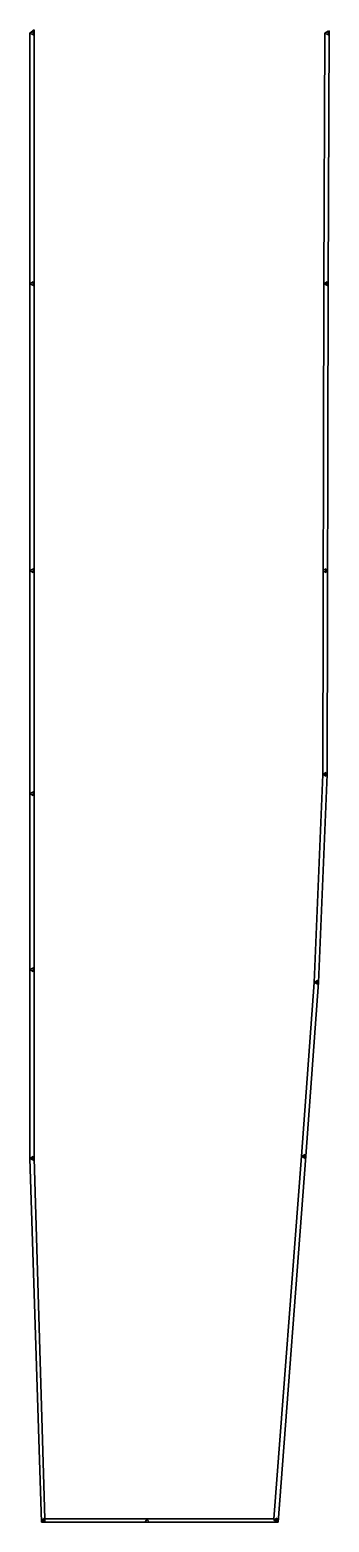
# Model space of a CAD drawing. Extents: x 2.3 to 5.1, y -18.2 to -4.2.
import ezdxf

# ---------------------------------------------------------------- set-up
doc = ezdxf.new("R2010")
doc.units = 0
doc.layers.add('RAILINGS2', color=5, linetype='CONTINUOUS')

msp = doc.modelspace()

# ---------------------------------------------------------------- linework, layer by layer
at = {"layer": 'RAILINGS2'}
for points in [[(2.28, -4.26, 3.9), (2.28, -14.81, 3.9), (2.32, -14.81, 3.9), (2.32, -4.23, 3.9)], [(2.32, -4.23, 3.9), (2.32, -14.81, 3.9), (2.28, -14.81, 3.9), (2.28, -4.26, 3.9)], [(2.28, -4.26, 2.9), (2.31, -4.243, 2.9), (2.31, -4.243, 3.9), (2.28, -4.26, 3.9)], [(2.31, -4.277, 2.9), (2.28, -4.26, 2.9), (2.28, -4.26, 3.9), (2.31, -4.277, 3.9)], [(2.31, -4.243, 2.9), (2.31, -4.277, 2.9), (2.31, -4.277, 3.9), (2.31, -4.243, 3.9)], [(5.05, -4.26, 3.9), (5.04, -6.61, 3.9), (5.08, -6.61, 3.9), (5.09, -4.24, 3.9)], [(5.09, -4.24, 3.9), (5.08, -6.61, 3.9), (5.04, -6.61, 3.9), (5.05, -4.26, 3.9)], [(5.05, -4.26, 2.9), (5.08, -4.243, 2.9), (5.08, -4.243, 3.9), (5.05, -4.26, 3.9)], [(5.08, -4.277, 2.9), (5.05, -4.26, 2.9), (5.05, -4.26, 3.9), (5.08, -4.277, 3.9)], [(5.08, -4.243, 2.9), (5.08, -4.277, 2.9), (5.08, -4.277, 3.9), (5.08, -4.243, 3.9)], [(2.28, -6.61, 2.93), (2.31, -6.593, 2.93), (2.31, -6.593, 3.9), (2.28, -6.61, 3.9)], [(2.31, -6.627, 2.93), (2.28, -6.61, 2.93), (2.28, -6.61, 3.9), (2.31, -6.627, 3.9)], [(2.31, -6.593, 2.93), (2.31, -6.627, 2.93), (2.31, -6.627, 3.9), (2.31, -6.593, 3.9)], [(5.08, -6.61, 3.9), (5.07, -11.21, 3.9), (5.03, -11.21, 3.9), (5.04, -6.61, 3.9)], [(5.04, -6.61, 3.9), (5.03, -11.21, 3.9), (5.07, -11.21, 3.9), (5.08, -6.61, 3.9)], [(5.04, -6.61, 2.93), (5.07, -6.593, 2.93), (5.07, -6.593, 3.9), (5.04, -6.61, 3.9)], [(5.07, -6.627, 2.93), (5.04, -6.61, 2.93), (5.04, -6.61, 3.9), (5.07, -6.627, 3.9)], [(5.07, -6.593, 2.93), (5.07, -6.627, 2.93), (5.07, -6.627, 3.9), (5.07, -6.593, 3.9)], [(2.28, -9.3, 2.97), (2.31, -9.283, 2.97), (2.31, -9.283, 3.9), (2.28, -9.3, 3.9)], [(2.31, -9.317, 2.97), (2.28, -9.3, 2.97), (2.28, -9.3, 3.9), (2.31, -9.317, 3.9)], [(2.31, -9.283, 2.97), (2.31, -9.317, 2.97), (2.31, -9.317, 3.9), (2.31, -9.283, 3.9)], [(5.03, -9.3, 2.97), (5.06, -9.283, 2.97), (5.06, -9.283, 3.9), (5.03, -9.3, 3.9)], [(5.06, -9.317, 2.97), (5.03, -9.3, 2.97), (5.03, -9.3, 3.9), (5.06, -9.317, 3.9)], [(5.06, -9.283, 2.97), (5.06, -9.317, 2.97), (5.06, -9.317, 3.9), (5.06, -9.283, 3.9)], [(5.03, -11.21, 3.9), (4.95, -13.16, 3.9), (4.99, -13.16, 3.9), (5.07, -11.21, 3.9)], [(5.07, -11.21, 3.9), (4.99, -13.16, 3.9), (4.95, -13.16, 3.9), (5.03, -11.21, 3.9)], [(5.03, -11.21, 2.97), (5.06, -11.193, 2.97), (5.06, -11.193, 3.9), (5.03, -11.21, 3.9)], [(5.06, -11.227, 2.97), (5.03, -11.21, 2.97), (5.03, -11.21, 3.9), (5.06, -11.227, 3.9)], [(5.06, -11.193, 2.97), (5.06, -11.227, 2.97), (5.06, -11.227, 3.9), (5.06, -11.193, 3.9)], [(2.28, -11.39, 2.97), (2.31, -11.373, 2.97), (2.31, -11.373, 3.9), (2.28, -11.39, 3.9)], [(2.31, -11.407, 2.97), (2.28, -11.39, 2.97), (2.28, -11.39, 3.9), (2.31, -11.407, 3.9)], [(2.31, -11.373, 2.97), (2.31, -11.407, 2.97), (2.31, -11.407, 3.9), (2.31, -11.373, 3.9)], [(2.28, -13.04, 2.97), (2.31, -13.023, 2.97), (2.31, -13.023, 3.9), (2.28, -13.04, 3.9)], [(2.31, -13.057, 2.97), (2.28, -13.04, 2.97), (2.28, -13.04, 3.9), (2.31, -13.057, 3.9)], [(2.31, -13.023, 2.97), (2.31, -13.057, 2.97), (2.31, -13.057, 3.9), (2.31, -13.023, 3.9)], [(4.95, -13.16, 2.97), (4.98, -13.143, 2.97), (4.98, -13.143, 3.9), (4.95, -13.16, 3.9)], [(4.98, -13.143, 2.97), (4.98, -13.177, 2.97), (4.98, -13.177, 3.9), (4.98, -13.143, 3.9)], [(4.99, -13.16, 3.9), (4.87, -14.79, 3.9), (4.83, -14.79, 3.9), (4.95, -13.16, 3.9)], [(4.95, -13.16, 3.9), (4.83, -14.79, 3.9), (4.87, -14.79, 3.9), (4.99, -13.16, 3.9)], [(4.98, -13.177, 2.97), (4.95, -13.16, 2.97), (4.95, -13.16, 3.9), (4.98, -13.177, 3.9)], [(2.28, -14.81, 3), (2.31, -14.793, 3), (2.31, -14.793, 3.9), (2.28, -14.81, 3.9)], [(2.31, -14.827, 3), (2.28, -14.81, 3), (2.28, -14.81, 3.9), (2.31, -14.827, 3.9)], [(2.28, -14.81, 3.9), (2.39, -18.22, 3.9), (2.42, -18.19, 3.9), (2.32, -14.81, 3.9)], [(2.32, -14.81, 3.9), (2.42, -18.19, 3.9), (2.39, -18.22, 3.9), (2.28, -14.81, 3.9)], [(2.31, -14.793, 3), (2.31, -14.827, 3), (2.31, -14.827, 3.9), (2.31, -14.793, 3.9)], [(4.83, -14.79, 3.9), (4.57, -18.19, 3.9), (4.61, -18.22, 3.9), (4.87, -14.79, 3.9)], [(4.87, -14.79, 3.9), (4.61, -18.22, 3.9), (4.57, -18.19, 3.9), (4.83, -14.79, 3.9)], [(4.83, -14.79, 2.97), (4.86, -14.773, 2.97), (4.86, -14.773, 3.9), (4.83, -14.79, 3.9)], [(4.86, -14.807, 2.97), (4.83, -14.79, 2.97), (4.83, -14.79, 3.9), (4.86, -14.807, 3.9)], [(4.86, -14.773, 2.97), (4.86, -14.807, 2.97), (4.86, -14.807, 3.9), (4.86, -14.773, 3.9)], [(2.39, -18.2, 3), (2.42, -18.183, 3), (2.42, -18.183, 3.9), (2.39, -18.2, 3.9)], [(2.42, -18.183, 3), (2.42, -18.217, 3), (2.42, -18.217, 3.9), (2.42, -18.183, 3.9)], [(4.57, -18.2, 2.97), (4.6, -18.183, 2.97), (4.6, -18.183, 3.9), (4.57, -18.2, 3.9)], [(4.6, -18.183, 2.97), (4.6, -18.217, 2.97), (4.6, -18.217, 3.9), (4.6, -18.183, 3.9)], [(2.42, -18.19, 3.9), (4.57, -18.19, 3.9), (4.61, -18.22, 3.9), (2.39, -18.22, 3.9)], [(2.39, -18.22, 3.9), (4.61, -18.22, 3.9), (4.57, -18.19, 3.9), (2.42, -18.19, 3.9)], [(2.42, -18.217, 3), (2.39, -18.2, 3), (2.39, -18.2, 3.9), (2.42, -18.217, 3.9)], [(3.363, -18.22, 3), (3.38, -18.19, 3), (3.38, -18.19, 3.9), (3.363, -18.22, 3.9)], [(3.397, -18.22, 3), (3.363, -18.22, 3), (3.363, -18.22, 3.9), (3.397, -18.22, 3.9)], [(3.38, -18.19, 3), (3.397, -18.22, 3), (3.397, -18.22, 3.9), (3.38, -18.19, 3.9)], [(4.6, -18.217, 2.97), (4.57, -18.2, 2.97), (4.57, -18.2, 3.9), (4.6, -18.217, 3.9)]]:
    msp.add_3dface(points, dxfattribs=at)

doc.saveas('drawing.dxf')
